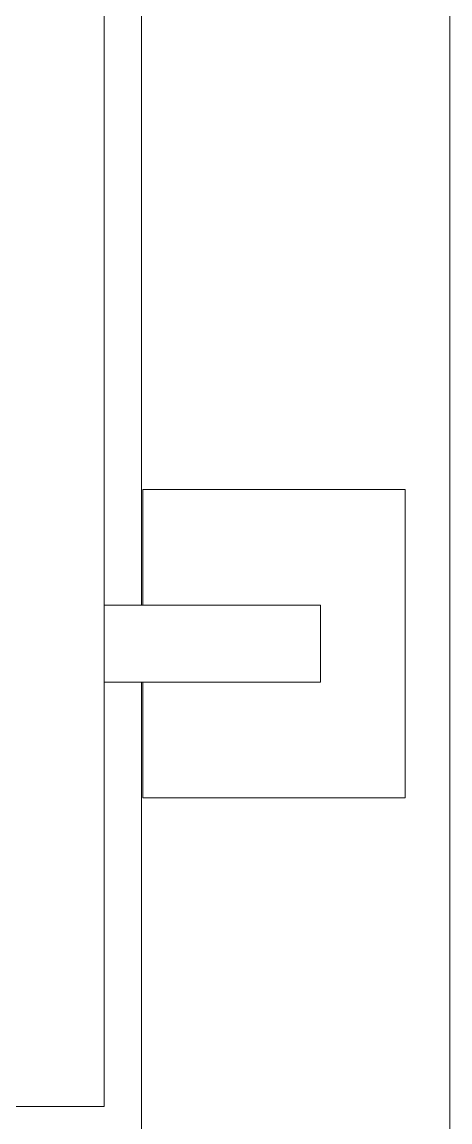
# Model space of a CAD drawing. Header units: millimetres. Extents: x -220592 to 404889, y -217665 to 38245.
# Drawn here: x 7743.56 to 7746.34, y -47863.67 to -47856.54 of the extents above; entities that cross this region are included whole.
import ezdxf

# ---------------------------------------------------------------- set-up
doc = ezdxf.new("R2010")
doc.units = ezdxf.units.MM
doc.linetypes.add('XKITLINE00', pattern=[0])
doc.layers.add('Part', color=7, linetype='Continuous', lineweight=0)

# ---------------------------------------------------------------- blocks, each defined once
blk = doc.blocks.new('*A15009')
at = {"layer": 'Part', "color": 7, "linetype": 'XKITLINE00', "lineweight": 0}
for p, q in [((7.849985, 349.899959), (6.45, 349.899959)), ((7.849985, 349.399959), (7.849985, 349.899959)), ((6.45, 349.399959), (7.849985, 349.399959))]:
    blk.add_line(p, q, dxfattribs=at)
blk = doc.blocks.new('*A15015')
at = {"layer": 'Part', "color": 7, "linetype": 'XKITLINE00', "lineweight": 0}
for p, q in [((6.700008, 350.649959), (8.400008, 350.649959)), ((6.700008, 349.899959), (6.700008, 350.649959)), ((8.400008, 350.649959), (8.400008, 348.649959)), ((6.700008, 348.649959), (6.700008, 349.399959)), ((8.400008, 348.649959), (6.700008, 348.649959))]:
    blk.add_line(p, q, dxfattribs=at)
blk = doc.blocks.new('*A15047')
at = {"layer": 'Part', "color": 7, "linetype": 'XKITLINE00', "lineweight": 0}
for p, q in [((8.69, 356.643483), (8.69, 102.780027)), ((6.69, 349.899959), (6.69, 355.399959)), ((6.69, 343.699959), (6.69, 349.399959))]:
    blk.add_line(p, q, dxfattribs=at)
blk = doc.blocks.new('*A15102')
at = {"layer": 'Part', "color": 7, "linetype": 'XKITLINE00', "lineweight": 0}
for p, q in [((6.45, 360.4), (4.95, 360.4)), ((4.95, 360.4), (4.95, 346.649959)), ((6.45, 360.4), (6.45, 346.649959)), ((6.45, 346.649959), (4.95, 346.649959))]:
    blk.add_line(p, q, dxfattribs=at)

msp = doc.modelspace()

# ---------------------------------------------------------------- block references
at = {"color": 7, "lineweight": 0}
for name in ['*A15102', '*A15047', '*A15015', '*A15009']:
    msp.add_blockref(name, (7737.6457, -48210.2152), dxfattribs=at)

doc.saveas('drawing.dxf')
